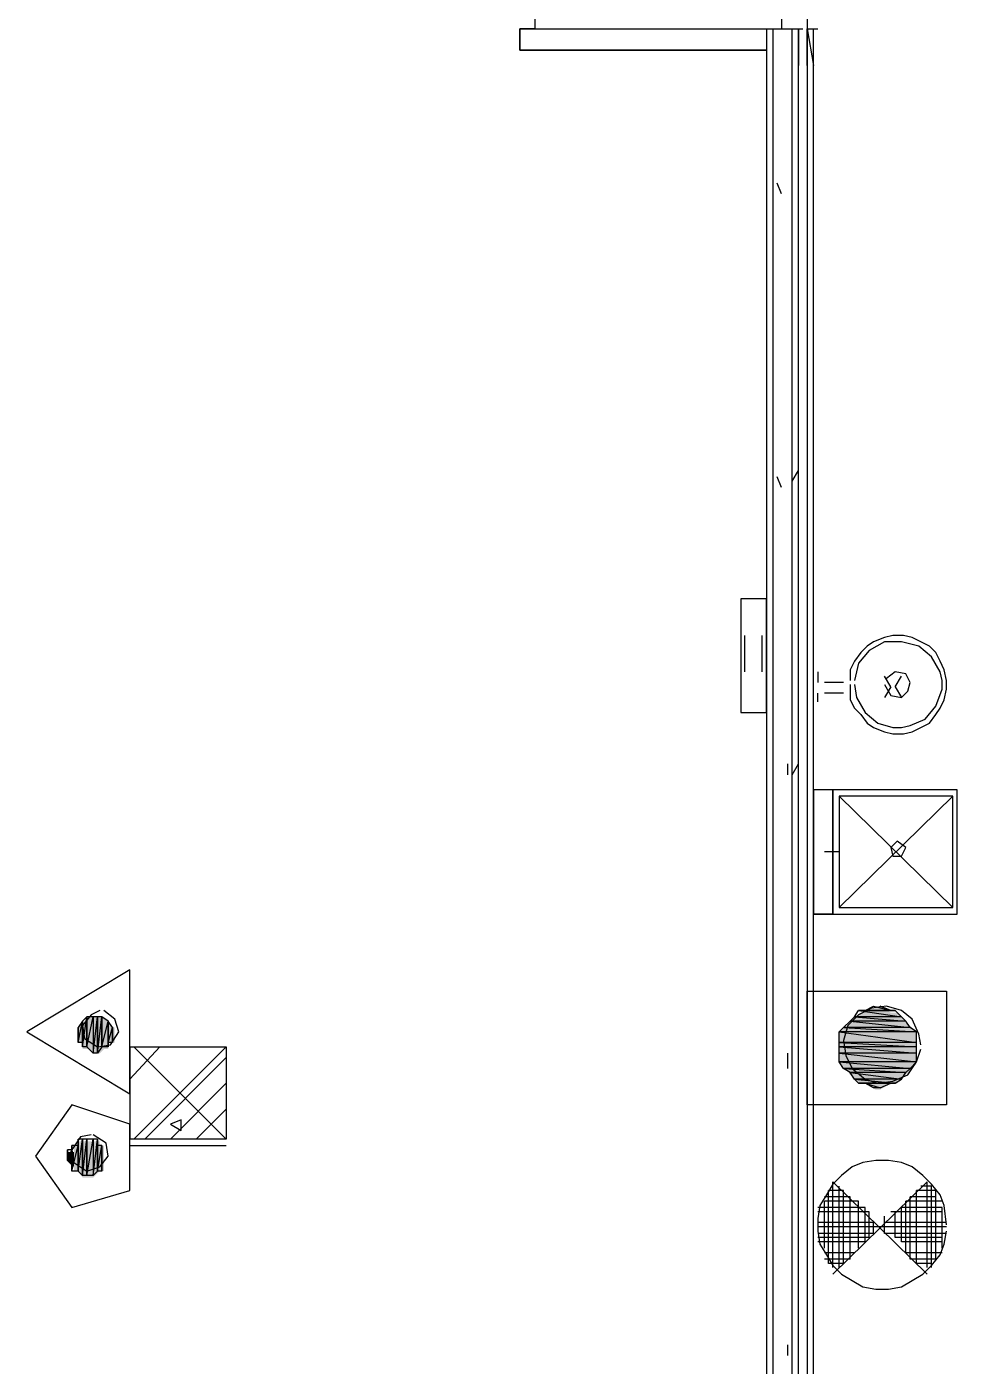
# Model space of a CAD drawing. Header units: millimetres. Extents: x 5 to 415, y 48 to 251.
# Drawn here: x 50.8 to 58.45, y 147.5 to 158.52 of the extents above; entities that cross this region are included whole.
import ezdxf

# ---------------------------------------------------------------- set-up
doc = ezdxf.new("R2010")
doc.units = ezdxf.units.MM
doc.layers.add('H', color=7, linetype='Continuous')
doc.layers.add('P', color=7, linetype='Continuous')

msp = doc.modelspace()

# ---------------------------------------------------------------- hatches: boundary and pattern name
at = {"layer": 'H', "linetype": 'Continuous'}
for points in [[(51.259, 150.107), (51.259, 150.319), (51.312, 150.372), (51.312, 150.107), (51.259, 150.107)], [(51.312, 150.107), (51.312, 150.372), (51.347, 150.372), (51.347, 150.072), (51.312, 150.107)], [(51.347, 150.072), (51.347, 150.372), (51.4, 150.372), (51.4, 150.072), (51.347, 150.072)], [(51.4, 150.072), (51.4, 150.372), (51.435, 150.372), (51.435, 150.107), (51.4, 150.072)], [(51.435, 150.107), (51.435, 150.372), (51.47, 150.319), (51.47, 150.107), (51.435, 150.107)], [(57.573, 150.319), (57.609, 150.372), (57.997, 150.372), (58.032, 150.319), (57.573, 150.319)], [(57.609, 150.372), (57.662, 150.407), (57.961, 150.407), (57.997, 150.372), (57.609, 150.372)], [(57.697, 150.407), (57.785, 150.46), (57.82, 150.46), (57.908, 150.407), (57.697, 150.407)], [(51.223, 150.16), (51.223, 150.283), (51.259, 150.319), (51.259, 150.16), (51.223, 150.16)], [(51.47, 150.16), (51.47, 150.319), (51.523, 150.283), (51.523, 150.16), (51.47, 150.16)], [(57.485, 150.248), (57.538, 150.283), (58.085, 150.283), (58.12, 150.248), (57.485, 150.248)], [(57.538, 150.283), (57.573, 150.319), (58.032, 150.319), (58.085, 150.283), (57.538, 150.283)], [(57.485, 150.16), (57.485, 150.248), (58.12, 150.248), (58.12, 150.16), (57.485, 150.16)], [(57.485, 150.107), (57.485, 150.16), (58.12, 150.16), (58.12, 150.107), (57.485, 150.107)], [(57.485, 150.072), (57.485, 150.107), (58.12, 150.107), (58.12, 150.072), (57.485, 150.072)], [(57.485, 149.983), (57.485, 150.072), (58.12, 150.072), (58.12, 149.983), (57.485, 149.983)], [(57.538, 149.948), (57.485, 149.983), (58.12, 149.983), (58.085, 149.948), (57.538, 149.948)], [(57.573, 149.895), (57.538, 149.948), (58.085, 149.948), (58.032, 149.895), (57.573, 149.895)], [(57.609, 149.86), (57.573, 149.895), (58.032, 149.895), (57.997, 149.86), (57.609, 149.86)], [(57.662, 149.825), (57.609, 149.86), (57.997, 149.86), (57.961, 149.825), (57.662, 149.825)], [(57.785, 149.772), (57.697, 149.825), (57.908, 149.825), (57.82, 149.772), (57.785, 149.772)], [(51.188, 149.102), (51.188, 149.313), (51.223, 149.313), (51.223, 149.102), (51.188, 149.102)], [(51.223, 149.102), (51.223, 149.348), (51.259, 149.348), (51.259, 149.049), (51.223, 149.102)], [(51.259, 149.049), (51.259, 149.348), (51.312, 149.348), (51.312, 149.049), (51.259, 149.049)], [(51.312, 149.049), (51.312, 149.348), (51.347, 149.348), (51.347, 149.049), (51.312, 149.049)], [(51.347, 149.049), (51.347, 149.348), (51.4, 149.348), (51.4, 149.102), (51.347, 149.049)], [(51.4, 149.102), (51.4, 149.313), (51.435, 149.313), (51.435, 149.102), (51.4, 149.102)], [(51.135, 149.19), (51.135, 149.26), (51.188, 149.26), (51.188, 149.137), (51.135, 149.19)]]:
    msp.add_hatch(color=256, dxfattribs=at).paths.add_polyline_path(points)

# ---------------------------------------------------------------- linework, layer by layer
at = {"layer": 'P'}
for points in [[(57.221, 220.433), (57.221, 117.863)], [(54.98, 158.591), (54.98, 158.503)], [(57.009, 158.591), (57.009, 158.503)], [(54.857, 158.503), (54.857, 158.327)], [(54.857, 158.503), (56.885, 158.503)], [(54.857, 158.503), (57.185, 158.503)], [(54.857, 158.327), (54.857, 158.503)], [(54.857, 158.503), (56.885, 158.503)], [(54.98, 158.503), (54.857, 158.503)], [(56.885, 158.503), (56.885, 158.327)], [(56.885, 158.503), (57.15, 158.503)], [(56.885, 158.503), (56.885, 158.203)], [(56.938, 158.503), (56.938, 136.613)], [(56.938, 158.503), (56.938, 136.613)], [(57.009, 158.503), (57.15, 158.503)], [(57.097, 136.613), (57.097, 158.503)], [(57.097, 136.613), (57.097, 158.503)], [(57.15, 136.613), (57.15, 158.503)], [(57.15, 158.503), (57.15, 158.203)], [(57.221, 158.503), (57.221, 136.613)], [(57.221, 158.503), (57.309, 158.503)], [(57.221, 158.203), (57.221, 158.503)], [(57.221, 158.503), (57.273, 158.203)], [(57.273, 136.613), (57.273, 158.503)], [(56.885, 158.327), (54.857, 158.327)], [(54.857, 158.327), (56.885, 158.327)], [(56.885, 158.327), (54.857, 158.327)], [(56.885, 158.327), (56.885, 136.613)], [(57.009, 157.145), (56.974, 157.233)], [(57.009, 154.728), (56.974, 154.817)], [(57.097, 154.781), (57.15, 154.869)], [(56.885, 153.811), (56.674, 153.811)], [(56.674, 153.811), (56.674, 152.876)], [(56.885, 152.876), (56.885, 153.811)], [(56.709, 153.211), (56.709, 153.511)], [(56.85, 153.211), (56.85, 153.511)], [(57.767, 153.458), (57.714, 153.423)], [(57.856, 153.458), (57.732, 153.388)], [(57.856, 153.494), (57.767, 153.458)], [(57.926, 153.511), (57.856, 153.494)], [(57.926, 153.458), (57.856, 153.458)], [(58.014, 153.511), (57.926, 153.511)], [(57.997, 153.458), (57.926, 153.458)], [(58.138, 153.423), (57.997, 153.458)], [(58.085, 153.494), (58.014, 153.511)], [(58.155, 153.458), (58.085, 153.494)], [(58.226, 153.423), (58.155, 153.458)], [(57.662, 153.37), (57.609, 153.3)], [(57.732, 153.388), (57.644, 153.282)], [(57.714, 153.423), (57.662, 153.37)], [(58.244, 153.335), (58.138, 153.423)], [(58.279, 153.37), (58.226, 153.423)], [(58.314, 153.3), (58.279, 153.37)], [(57.609, 153.3), (57.573, 153.229)], [(57.644, 153.282), (57.609, 153.141)], [(58.314, 153.211), (58.244, 153.335)], [(58.349, 153.229), (58.314, 153.3)], [(57.273, 152.964), (57.273, 153.211)], [(57.309, 153.211), (57.309, 153.123)], [(57.573, 153.229), (57.573, 153.141)], [(57.908, 153.088), (57.856, 153.176)], [(57.908, 153.088), (57.856, 153.176)], [(57.944, 153.211), (57.873, 153.158)], [(58.032, 153.194), (57.944, 153.211)], [(57.944, 153.088), (57.997, 153.176)], [(57.944, 153.088), (57.997, 153.176)], [(58.067, 153.123), (58.032, 153.194)], [(58.332, 153.141), (58.314, 153.211)], [(58.332, 153.07), (58.332, 153.141)], [(58.367, 153.141), (58.349, 153.229)], [(58.367, 153.07), (58.367, 153.141)], [(57.309, 152.964), (57.309, 153.035)], [(57.52, 153.123), (57.362, 153.123)], [(57.52, 153.035), (57.362, 153.035)], [(57.573, 153.106), (57.573, 152.982)], [(57.609, 153.106), (57.626, 153)], [(57.856, 153.106), (57.908, 153.017)], [(57.908, 153.088), (57.856, 153)], [(57.908, 153.017), (57.997, 153)], [(57.944, 153.088), (57.997, 153)], [(57.997, 153), (58.05, 153.053)], [(58.05, 153.053), (58.067, 153.123)], [(58.279, 152.929), (58.332, 153.07)], [(58.349, 152.982), (58.367, 153.07)], [(57.573, 152.982), (57.609, 152.912)], [(57.609, 152.912), (57.662, 152.859)], [(57.626, 153), (57.697, 152.876)], [(58.191, 152.823), (58.279, 152.929)], [(58.279, 152.859), (58.314, 152.912)], [(58.314, 152.912), (58.349, 152.982)], [(56.674, 152.876), (56.885, 152.876)], [(57.662, 152.859), (57.714, 152.788)], [(57.697, 152.876), (57.803, 152.788)], [(58.067, 152.77), (58.191, 152.823)], [(58.226, 152.788), (58.279, 152.859)], [(57.714, 152.788), (57.767, 152.753)], [(57.767, 152.753), (57.856, 152.718)], [(57.803, 152.788), (57.926, 152.753)], [(57.856, 152.718), (57.926, 152.7)], [(57.926, 152.753), (57.997, 152.753)], [(57.926, 152.7), (58.014, 152.7)], [(57.997, 152.753), (58.067, 152.77)], [(58.014, 152.7), (58.085, 152.718)], [(58.085, 152.718), (58.155, 152.753)], [(58.155, 152.753), (58.226, 152.788)], [(57.062, 152.365), (57.062, 152.453)], [(57.097, 152.365), (57.15, 152.453)], [(57.432, 152.241), (57.273, 152.241)], [(57.273, 152.241), (57.273, 151.218)], [(58.455, 152.241), (57.432, 152.241)], [(57.432, 152.241), (57.432, 151.218)], [(57.432, 151.218), (57.432, 152.241)], [(58.42, 152.188), (57.485, 152.188)], [(57.485, 152.188), (57.485, 151.271)], [(58.42, 151.271), (57.485, 152.188)], [(57.485, 151.271), (58.42, 152.188)], [(58.42, 151.271), (58.42, 152.188)], [(58.455, 151.218), (58.455, 152.241)], [(57.961, 151.818), (57.908, 151.765)], [(58.032, 151.765), (57.961, 151.818)], [(57.485, 151.73), (57.362, 151.73)], [(57.485, 151.73), (57.397, 151.73)], [(57.485, 151.73), (57.397, 151.73)], [(57.908, 151.765), (57.926, 151.694)], [(57.926, 151.694), (57.997, 151.694)], [(57.997, 151.694), (58.032, 151.765)], [(57.485, 151.271), (58.42, 151.271)], [(57.273, 151.218), (57.432, 151.218)], [(57.432, 151.218), (57.273, 151.218)], [(57.432, 151.218), (58.455, 151.218)], [(51.647, 150.76), (50.8, 150.248)], [(51.647, 149.737), (51.647, 150.76)], [(57.221, 150.583), (58.367, 150.583)], [(57.221, 149.648), (57.221, 150.583)], [(58.367, 150.583), (58.367, 149.648)], [(51.329, 150.389), (51.259, 150.301)], [(51.259, 150.125), (51.294, 150.372)], [(51.294, 150.372), (51.259, 150.336)], [(51.259, 150.125), (51.294, 150.372)], [(51.294, 150.372), (51.294, 150.125)], [(51.294, 150.372), (51.294, 150.125)], [(51.294, 150.125), (51.294, 150.372)], [(51.294, 150.372), (51.294, 150.372)], [(51.294, 150.125), (51.294, 150.372)], [(51.294, 150.372), (51.294, 150.372)], [(51.294, 150.372), (51.294, 150.125)], [(51.294, 150.372), (51.294, 150.125)], [(51.294, 150.125), (51.347, 150.372)], [(51.347, 150.372), (51.294, 150.372)], [(51.294, 150.125), (51.347, 150.372)], [(51.4, 150.424), (51.329, 150.389)], [(51.347, 150.372), (51.347, 150.072)], [(51.347, 150.372), (51.347, 150.072)], [(51.347, 150.072), (51.382, 150.372)], [(51.382, 150.372), (51.347, 150.372)], [(51.347, 150.072), (51.382, 150.372)], [(51.382, 150.372), (51.382, 150.072)], [(51.382, 150.372), (51.382, 150.072)], [(51.382, 150.072), (51.382, 150.372)], [(51.382, 150.372), (51.382, 150.372)], [(51.382, 150.072), (51.382, 150.372)], [(51.382, 150.372), (51.382, 150.372)], [(51.382, 150.372), (51.382, 150.072)], [(51.382, 150.372), (51.382, 150.072)], [(51.382, 150.072), (51.417, 150.372)], [(51.417, 150.372), (51.382, 150.372)], [(51.382, 150.072), (51.417, 150.372)], [(51.417, 150.372), (51.417, 150.125)], [(51.417, 150.372), (51.417, 150.125)], [(51.417, 150.125), (51.417, 150.372)], [(51.417, 150.372), (51.417, 150.372)], [(51.417, 150.125), (51.417, 150.372)], [(51.417, 150.372), (51.417, 150.372)], [(51.417, 150.372), (51.417, 150.125)], [(51.417, 150.372), (51.417, 150.125)], [(51.47, 150.336), (51.417, 150.372)], [(51.523, 150.354), (51.435, 150.424)], [(57.644, 150.389), (57.556, 150.301)], [(57.573, 150.336), (57.609, 150.372)], [(57.609, 150.372), (57.644, 150.424)], [(57.997, 150.372), (57.609, 150.372)], [(57.997, 150.372), (57.609, 150.372)], [(57.609, 150.372), (58.032, 150.336)], [(57.609, 150.372), (58.032, 150.336)], [(57.75, 150.442), (57.644, 150.389)], [(57.944, 150.424), (57.644, 150.424)], [(57.644, 150.424), (57.697, 150.424)], [(57.944, 150.424), (57.644, 150.424)], [(57.644, 150.424), (57.997, 150.372)], [(57.644, 150.424), (57.997, 150.372)], [(57.697, 150.424), (57.767, 150.46)], [(57.908, 150.424), (57.697, 150.424)], [(57.908, 150.424), (57.697, 150.424)], [(57.697, 150.424), (57.944, 150.424)], [(57.697, 150.424), (57.944, 150.424)], [(57.873, 150.46), (57.75, 150.442)], [(57.767, 150.46), (57.908, 150.424)], [(57.82, 150.46), (57.908, 150.424)], [(57.908, 150.424), (57.82, 150.46)], [(57.997, 150.424), (57.873, 150.46)], [(57.944, 150.424), (57.908, 150.424)], [(57.997, 150.372), (57.944, 150.424)], [(58.085, 150.354), (57.997, 150.424)], [(58.032, 150.336), (57.997, 150.372)], [(51.223, 150.16), (51.259, 150.336)], [(51.259, 150.336), (51.223, 150.283)], [(51.223, 150.16), (51.259, 150.336)], [(51.223, 150.283), (51.223, 150.283)], [(51.223, 150.283), (51.223, 150.283)], [(51.223, 150.283), (51.223, 150.213)], [(51.223, 150.16), (51.223, 150.283)], [(51.223, 150.213), (51.223, 150.283)], [(51.223, 150.283), (51.223, 150.283)], [(51.223, 150.283), (51.223, 150.213)], [(51.223, 150.283), (51.223, 150.16)], [(51.259, 150.336), (51.259, 150.16)], [(51.259, 150.336), (51.259, 150.16)], [(51.259, 150.125), (51.259, 150.336)], [(51.259, 150.16), (51.259, 150.336)], [(51.259, 150.336), (51.259, 150.336)], [(51.259, 150.336), (51.259, 150.16)], [(51.259, 150.336), (51.259, 150.125)], [(51.259, 150.301), (51.276, 150.195)], [(51.417, 150.125), (51.47, 150.336)], [(51.417, 150.125), (51.47, 150.336)], [(51.47, 150.336), (51.47, 150.125)], [(51.47, 150.336), (51.47, 150.125)], [(51.47, 150.16), (51.47, 150.336)], [(51.47, 150.125), (51.47, 150.336)], [(51.47, 150.336), (51.47, 150.336)], [(51.47, 150.336), (51.47, 150.125)], [(51.47, 150.336), (51.47, 150.16)], [(51.506, 150.283), (51.47, 150.336)], [(51.47, 150.16), (51.506, 150.283)], [(51.47, 150.16), (51.506, 150.283)], [(51.506, 150.283), (51.506, 150.16)], [(51.506, 150.283), (51.506, 150.16)], [(51.506, 150.213), (51.506, 150.283)], [(51.506, 150.16), (51.506, 150.283)], [(51.506, 150.283), (51.506, 150.283)], [(51.506, 150.283), (51.506, 150.16)], [(51.506, 150.248), (51.506, 150.283)], [(51.506, 150.283), (51.506, 150.248)], [(51.558, 150.248), (51.523, 150.354)], [(57.485, 150.248), (57.52, 150.283)], [(57.52, 150.283), (57.573, 150.336)], [(57.556, 150.301), (57.52, 150.178)], [(58.067, 150.283), (57.52, 150.283)], [(58.067, 150.283), (57.52, 150.283)], [(57.52, 150.283), (58.12, 150.248)], [(57.52, 150.283), (58.12, 150.248)], [(58.032, 150.336), (57.573, 150.336)], [(58.032, 150.336), (57.573, 150.336)], [(57.573, 150.336), (58.067, 150.283)], [(57.573, 150.336), (58.067, 150.283)], [(58.067, 150.283), (58.032, 150.336)], [(58.12, 150.248), (58.067, 150.283)], [(58.138, 150.23), (58.085, 150.354)], [(50.8, 150.248), (51.647, 149.737)], [(51.223, 150.248), (51.223, 150.213)], [(51.223, 150.213), (51.223, 150.248)], [(51.223, 150.213), (51.223, 150.16)], [(51.259, 150.16), (51.223, 150.16)], [(51.259, 150.16), (51.259, 150.125)], [(51.276, 150.195), (51.382, 150.125)], [(51.47, 150.125), (51.47, 150.16)], [(51.506, 150.16), (51.47, 150.16)], [(51.488, 150.142), (51.558, 150.248)], [(51.506, 150.248), (51.506, 150.213)], [(51.506, 150.213), (51.506, 150.248)], [(51.506, 150.16), (51.506, 150.213)], [(58.12, 150.248), (57.485, 150.248)], [(58.12, 150.248), (57.485, 150.248)], [(57.485, 150.248), (58.12, 150.16)], [(57.485, 150.248), (58.12, 150.16)], [(57.485, 150.16), (57.485, 150.248)], [(58.12, 150.16), (57.485, 150.16)], [(58.12, 150.16), (57.485, 150.16)], [(57.485, 150.16), (58.12, 150.125)], [(57.485, 150.16), (58.12, 150.125)], [(57.485, 150.125), (57.485, 150.16)], [(57.52, 150.178), (57.538, 150.054)], [(58.12, 150.16), (58.12, 150.248)], [(58.12, 150.125), (58.12, 150.16)], [(58.155, 150.142), (58.138, 150.23)], [(51.294, 150.125), (51.259, 150.125)], [(51.347, 150.072), (51.294, 150.125)], [(51.382, 150.072), (51.347, 150.072)], [(51.382, 150.125), (51.488, 150.142)], [(51.417, 150.125), (51.382, 150.072)], [(51.47, 150.125), (51.417, 150.125)], [(51.647, 149.86), (51.894, 150.125)], [(51.647, 150.125), (51.647, 149.366)], [(51.647, 150.125), (52.44, 150.125)], [(52.44, 149.366), (51.682, 150.125)], [(51.682, 149.366), (52.44, 150.125)], [(52.44, 150.125), (52.44, 149.366)], [(57.062, 150.001), (57.062, 150.072)], [(58.12, 150.125), (57.485, 150.125)], [(58.12, 150.125), (57.485, 150.125)], [(57.485, 150.125), (58.12, 150.072)], [(57.485, 150.125), (58.12, 150.072)], [(57.485, 150.072), (57.485, 150.125)], [(58.12, 150.072), (57.485, 150.072)], [(58.12, 150.072), (57.485, 150.072)], [(57.485, 150.072), (58.12, 150.001)], [(57.485, 150.072), (58.12, 150.001)], [(57.485, 150.001), (57.485, 150.072)], [(57.538, 150.054), (57.591, 149.948)], [(58.12, 150.072), (58.12, 150.125)], [(58.12, 150.001), (58.155, 150.107)], [(58.12, 150.001), (58.12, 150.072)], [(51.77, 149.366), (52.44, 150.036)], [(57.062, 149.948), (57.062, 150.036)], [(58.12, 150.001), (57.485, 150.001)], [(58.12, 150.001), (57.485, 150.001)], [(57.485, 150.001), (58.067, 149.948)], [(57.485, 150.001), (58.067, 149.948)], [(57.52, 149.948), (57.485, 150.001)], [(58.067, 149.948), (57.52, 149.948)], [(58.067, 149.948), (57.52, 149.948)], [(57.52, 149.948), (58.032, 149.913)], [(57.52, 149.948), (58.032, 149.913)], [(57.573, 149.913), (57.52, 149.948)], [(57.591, 149.948), (57.697, 149.86)], [(58.032, 149.913), (58.067, 149.948)], [(58.05, 149.895), (58.12, 150.001)], [(58.067, 149.948), (58.12, 150.001)], [(51.982, 149.366), (52.44, 149.825)], [(58.032, 149.913), (57.573, 149.913)], [(58.032, 149.913), (57.573, 149.913)], [(57.573, 149.913), (57.997, 149.86)], [(57.573, 149.913), (57.997, 149.86)], [(57.609, 149.86), (57.573, 149.913)], [(57.997, 149.86), (57.609, 149.86)], [(57.997, 149.86), (57.609, 149.86)], [(57.609, 149.86), (57.944, 149.825)], [(57.609, 149.86), (57.944, 149.825)], [(57.644, 149.825), (57.609, 149.86)], [(57.944, 149.825), (57.644, 149.825)], [(57.944, 149.825), (57.644, 149.825)], [(57.644, 149.825), (57.908, 149.825)], [(57.644, 149.825), (57.908, 149.825)], [(57.697, 149.825), (57.644, 149.825)], [(57.697, 149.86), (57.803, 149.825)], [(57.908, 149.825), (57.697, 149.825)], [(57.908, 149.825), (57.697, 149.825)], [(57.697, 149.825), (57.82, 149.789)], [(57.697, 149.825), (57.82, 149.789)], [(57.767, 149.789), (57.697, 149.825)], [(57.803, 149.825), (57.926, 149.842)], [(57.82, 149.789), (57.908, 149.825)], [(57.908, 149.825), (57.944, 149.825)], [(57.926, 149.842), (58.05, 149.895)], [(57.944, 149.825), (57.997, 149.86)], [(57.997, 149.86), (58.032, 149.913)], [(57.82, 149.789), (57.767, 149.789)], [(51.17, 149.648), (50.871, 149.225)], [(51.647, 149.49), (51.17, 149.648)], [(52.193, 149.366), (52.44, 149.613)], [(58.367, 149.648), (57.221, 149.648)], [(51.647, 148.943), (51.647, 149.49)], [(52.07, 149.525), (51.982, 149.49)], [(51.982, 149.49), (52.07, 149.437)], [(52.07, 149.437), (52.07, 149.525)], [(51.241, 149.384), (51.17, 149.278)], [(51.329, 149.401), (51.241, 149.384)], [(51.453, 149.331), (51.347, 149.401)], [(51.135, 149.278), (51.135, 149.19)], [(51.135, 149.19), (51.135, 149.278)], [(51.135, 149.278), (51.135, 149.19)], [(51.135, 149.225), (51.135, 149.278)], [(51.135, 149.278), (51.135, 149.19)], [(51.135, 149.19), (51.17, 149.278)], [(51.17, 149.278), (51.135, 149.278)], [(51.135, 149.19), (51.17, 149.278)], [(51.17, 149.154), (51.17, 149.313)], [(51.17, 149.313), (51.17, 149.278)], [(51.17, 149.154), (51.17, 149.313)], [(51.17, 149.313), (51.17, 149.102)], [(51.17, 149.313), (51.17, 149.102)], [(51.17, 149.102), (51.223, 149.313)], [(51.223, 149.313), (51.17, 149.313)], [(51.17, 149.102), (51.223, 149.313)], [(51.17, 149.278), (51.188, 149.172)], [(51.17, 149.278), (51.17, 149.154)], [(51.17, 149.278), (51.17, 149.154)], [(51.223, 149.366), (51.223, 149.102)], [(51.223, 149.102), (51.223, 149.366)], [(51.223, 149.366), (51.223, 149.102)], [(51.223, 149.313), (51.223, 149.366)], [(51.223, 149.366), (51.223, 149.102)], [(51.223, 149.102), (51.259, 149.366)], [(51.259, 149.366), (51.223, 149.366)], [(51.223, 149.102), (51.259, 149.366)], [(51.223, 149.313), (51.223, 149.102)], [(51.223, 149.102), (51.223, 149.313)], [(51.259, 149.366), (51.259, 149.066)], [(51.259, 149.366), (51.259, 149.066)], [(51.259, 149.066), (51.259, 149.366)], [(51.259, 149.366), (51.259, 149.366)], [(51.259, 149.066), (51.259, 149.366)], [(51.259, 149.366), (51.259, 149.366)], [(51.259, 149.366), (51.259, 149.066)], [(51.259, 149.366), (51.259, 149.066)], [(51.259, 149.066), (51.294, 149.366)], [(51.294, 149.366), (51.259, 149.366)], [(51.259, 149.066), (51.294, 149.366)], [(51.294, 149.366), (51.294, 149.066)], [(51.294, 149.366), (51.294, 149.066)], [(51.294, 149.066), (51.294, 149.366)], [(51.294, 149.366), (51.294, 149.366)], [(51.294, 149.066), (51.294, 149.366)], [(51.294, 149.366), (51.294, 149.366)], [(51.294, 149.366), (51.294, 149.066)], [(51.294, 149.366), (51.294, 149.066)], [(51.294, 149.066), (51.347, 149.366)], [(51.347, 149.366), (51.294, 149.366)], [(51.294, 149.066), (51.347, 149.366)], [(51.347, 149.366), (51.347, 149.066)], [(51.347, 149.366), (51.347, 149.066)], [(51.347, 149.066), (51.382, 149.366)], [(51.382, 149.366), (51.347, 149.366)], [(51.347, 149.066), (51.382, 149.366)], [(51.382, 149.366), (51.382, 149.102)], [(51.382, 149.102), (51.382, 149.366)], [(51.382, 149.366), (51.382, 149.313)], [(51.382, 149.313), (51.382, 149.102)], [(51.382, 149.102), (51.382, 149.313)], [(51.382, 149.313), (51.382, 149.102)], [(51.382, 149.313), (51.382, 149.102)], [(51.382, 149.102), (51.417, 149.313)], [(51.417, 149.313), (51.382, 149.313)], [(51.382, 149.102), (51.417, 149.313)], [(51.417, 149.313), (51.417, 149.102)], [(51.417, 149.313), (51.417, 149.102)], [(51.417, 149.278), (51.417, 149.313)], [(51.417, 149.102), (51.417, 149.278)], [(51.417, 149.102), (51.417, 149.278)], [(51.417, 149.278), (51.417, 149.154)], [(51.417, 149.278), (51.417, 149.154)], [(51.417, 149.19), (51.417, 149.278)], [(51.417, 149.154), (51.417, 149.278)], [(51.417, 149.278), (51.417, 149.278)], [(51.417, 149.278), (51.417, 149.154)], [(51.417, 149.225), (51.417, 149.278)], [(51.417, 149.278), (51.417, 149.225)], [(51.47, 149.225), (51.453, 149.331)], [(52.44, 149.366), (51.647, 149.366)], [(51.647, 149.313), (52.44, 149.313)], [(50.871, 149.225), (51.17, 148.802)], [(51.135, 149.19), (51.135, 149.225)], [(51.17, 149.154), (51.135, 149.19)], [(51.188, 149.172), (51.294, 149.102)], [(51.4, 149.137), (51.47, 149.225)], [(51.417, 149.225), (51.417, 149.19)], [(51.417, 149.19), (51.417, 149.225)], [(51.417, 149.154), (51.417, 149.19)], [(57.679, 149.172), (57.591, 149.137)], [(57.785, 149.19), (57.679, 149.172)], [(57.891, 149.19), (57.785, 149.19)], [(57.997, 149.172), (57.891, 149.19)], [(58.085, 149.137), (57.997, 149.172)], [(51.17, 149.102), (51.17, 149.154)], [(51.223, 149.102), (51.17, 149.102)], [(51.259, 149.066), (51.223, 149.102)], [(51.294, 149.066), (51.259, 149.066)], [(51.294, 149.102), (51.4, 149.137)], [(51.347, 149.066), (51.294, 149.066)], [(51.382, 149.102), (51.347, 149.066)], [(51.417, 149.102), (51.382, 149.102)], [(51.417, 149.154), (51.417, 149.102)], [(57.503, 149.066), (57.432, 148.996)], [(57.591, 149.137), (57.503, 149.066)], [(58.173, 149.066), (58.085, 149.137)], [(58.244, 148.996), (58.173, 149.066)], [(51.17, 148.802), (51.647, 148.943)], [(57.432, 148.996), (57.379, 148.908)], [(57.397, 148.343), (57.397, 148.943)], [(57.52, 148.943), (57.397, 148.943)], [(57.432, 148.308), (57.432, 149.013)], [(57.432, 149.013), (58.208, 148.255)], [(58.208, 149.013), (57.432, 148.255)], [(57.485, 148.308), (57.485, 148.978)], [(57.52, 148.343), (57.52, 148.943)], [(58.12, 148.343), (58.12, 148.943)], [(58.279, 148.943), (58.12, 148.943)], [(58.244, 148.978), (58.155, 148.978)], [(58.208, 148.308), (58.208, 149.013)], [(58.314, 148.908), (58.244, 148.996)], [(58.244, 148.308), (58.244, 148.978)], [(58.279, 148.378), (58.279, 148.943)], [(57.379, 148.908), (57.326, 148.819)], [(57.573, 148.89), (57.362, 148.89)], [(57.362, 148.467), (57.362, 148.855)], [(57.644, 148.855), (57.362, 148.855)], [(57.573, 148.378), (57.573, 148.89)], [(57.644, 148.467), (57.644, 148.855)], [(58.032, 148.431), (58.032, 148.855)], [(58.332, 148.855), (58.032, 148.855)], [(58.067, 148.378), (58.067, 148.89)], [(58.279, 148.89), (58.067, 148.89)], [(58.349, 148.819), (58.314, 148.908)], [(57.326, 148.819), (57.309, 148.713)], [(57.697, 148.802), (57.309, 148.802)], [(57.732, 148.766), (57.309, 148.766)], [(57.697, 148.519), (57.697, 148.802)], [(57.732, 148.555), (57.732, 148.766)], [(57.856, 148.59), (57.856, 148.731)], [(58.332, 148.766), (57.908, 148.766)], [(57.944, 148.555), (57.944, 148.766)], [(57.997, 148.519), (57.997, 148.802)], [(58.332, 148.802), (57.997, 148.802)], [(58.332, 148.467), (58.332, 148.802)], [(58.367, 148.661), (58.349, 148.819)], [(57.309, 148.713), (57.309, 148.608)], [(57.767, 148.678), (57.309, 148.678)], [(57.82, 148.643), (57.309, 148.643)], [(57.309, 148.608), (57.326, 148.502)], [(57.767, 148.59), (57.767, 148.678)], [(58.367, 148.643), (57.82, 148.643)], [(58.367, 148.678), (57.856, 148.678)], [(58.349, 148.502), (58.367, 148.608)], [(57.767, 148.59), (57.309, 148.59)], [(57.732, 148.555), (57.309, 148.555)], [(57.697, 148.519), (57.309, 148.519)], [(57.326, 148.502), (57.379, 148.414)], [(58.367, 148.59), (57.856, 148.59)], [(58.332, 148.555), (57.944, 148.555)], [(58.332, 148.519), (57.997, 148.519)], [(58.314, 148.414), (58.349, 148.502)], [(57.609, 148.431), (57.362, 148.431)], [(57.379, 148.414), (57.432, 148.325)], [(58.332, 148.431), (58.032, 148.431)], [(58.244, 148.325), (58.314, 148.414)], [(57.573, 148.378), (57.362, 148.378)], [(57.52, 148.343), (57.397, 148.343)], [(57.432, 148.325), (57.503, 148.255)], [(58.279, 148.378), (58.067, 148.378)], [(58.244, 148.343), (58.12, 148.343)], [(58.173, 148.255), (58.244, 148.325)], [(57.503, 148.255), (57.591, 148.202)], [(57.591, 148.202), (57.679, 148.149)], [(57.997, 148.149), (58.085, 148.202)], [(58.085, 148.202), (58.173, 148.255)], [(57.679, 148.149), (57.785, 148.131)], [(57.785, 148.131), (57.891, 148.131)], [(57.891, 148.131), (57.997, 148.149)], [(57.062, 147.585), (57.062, 147.673)]]:
    msp.add_lwpolyline(points, dxfattribs=at)

doc.saveas('drawing.dxf')
